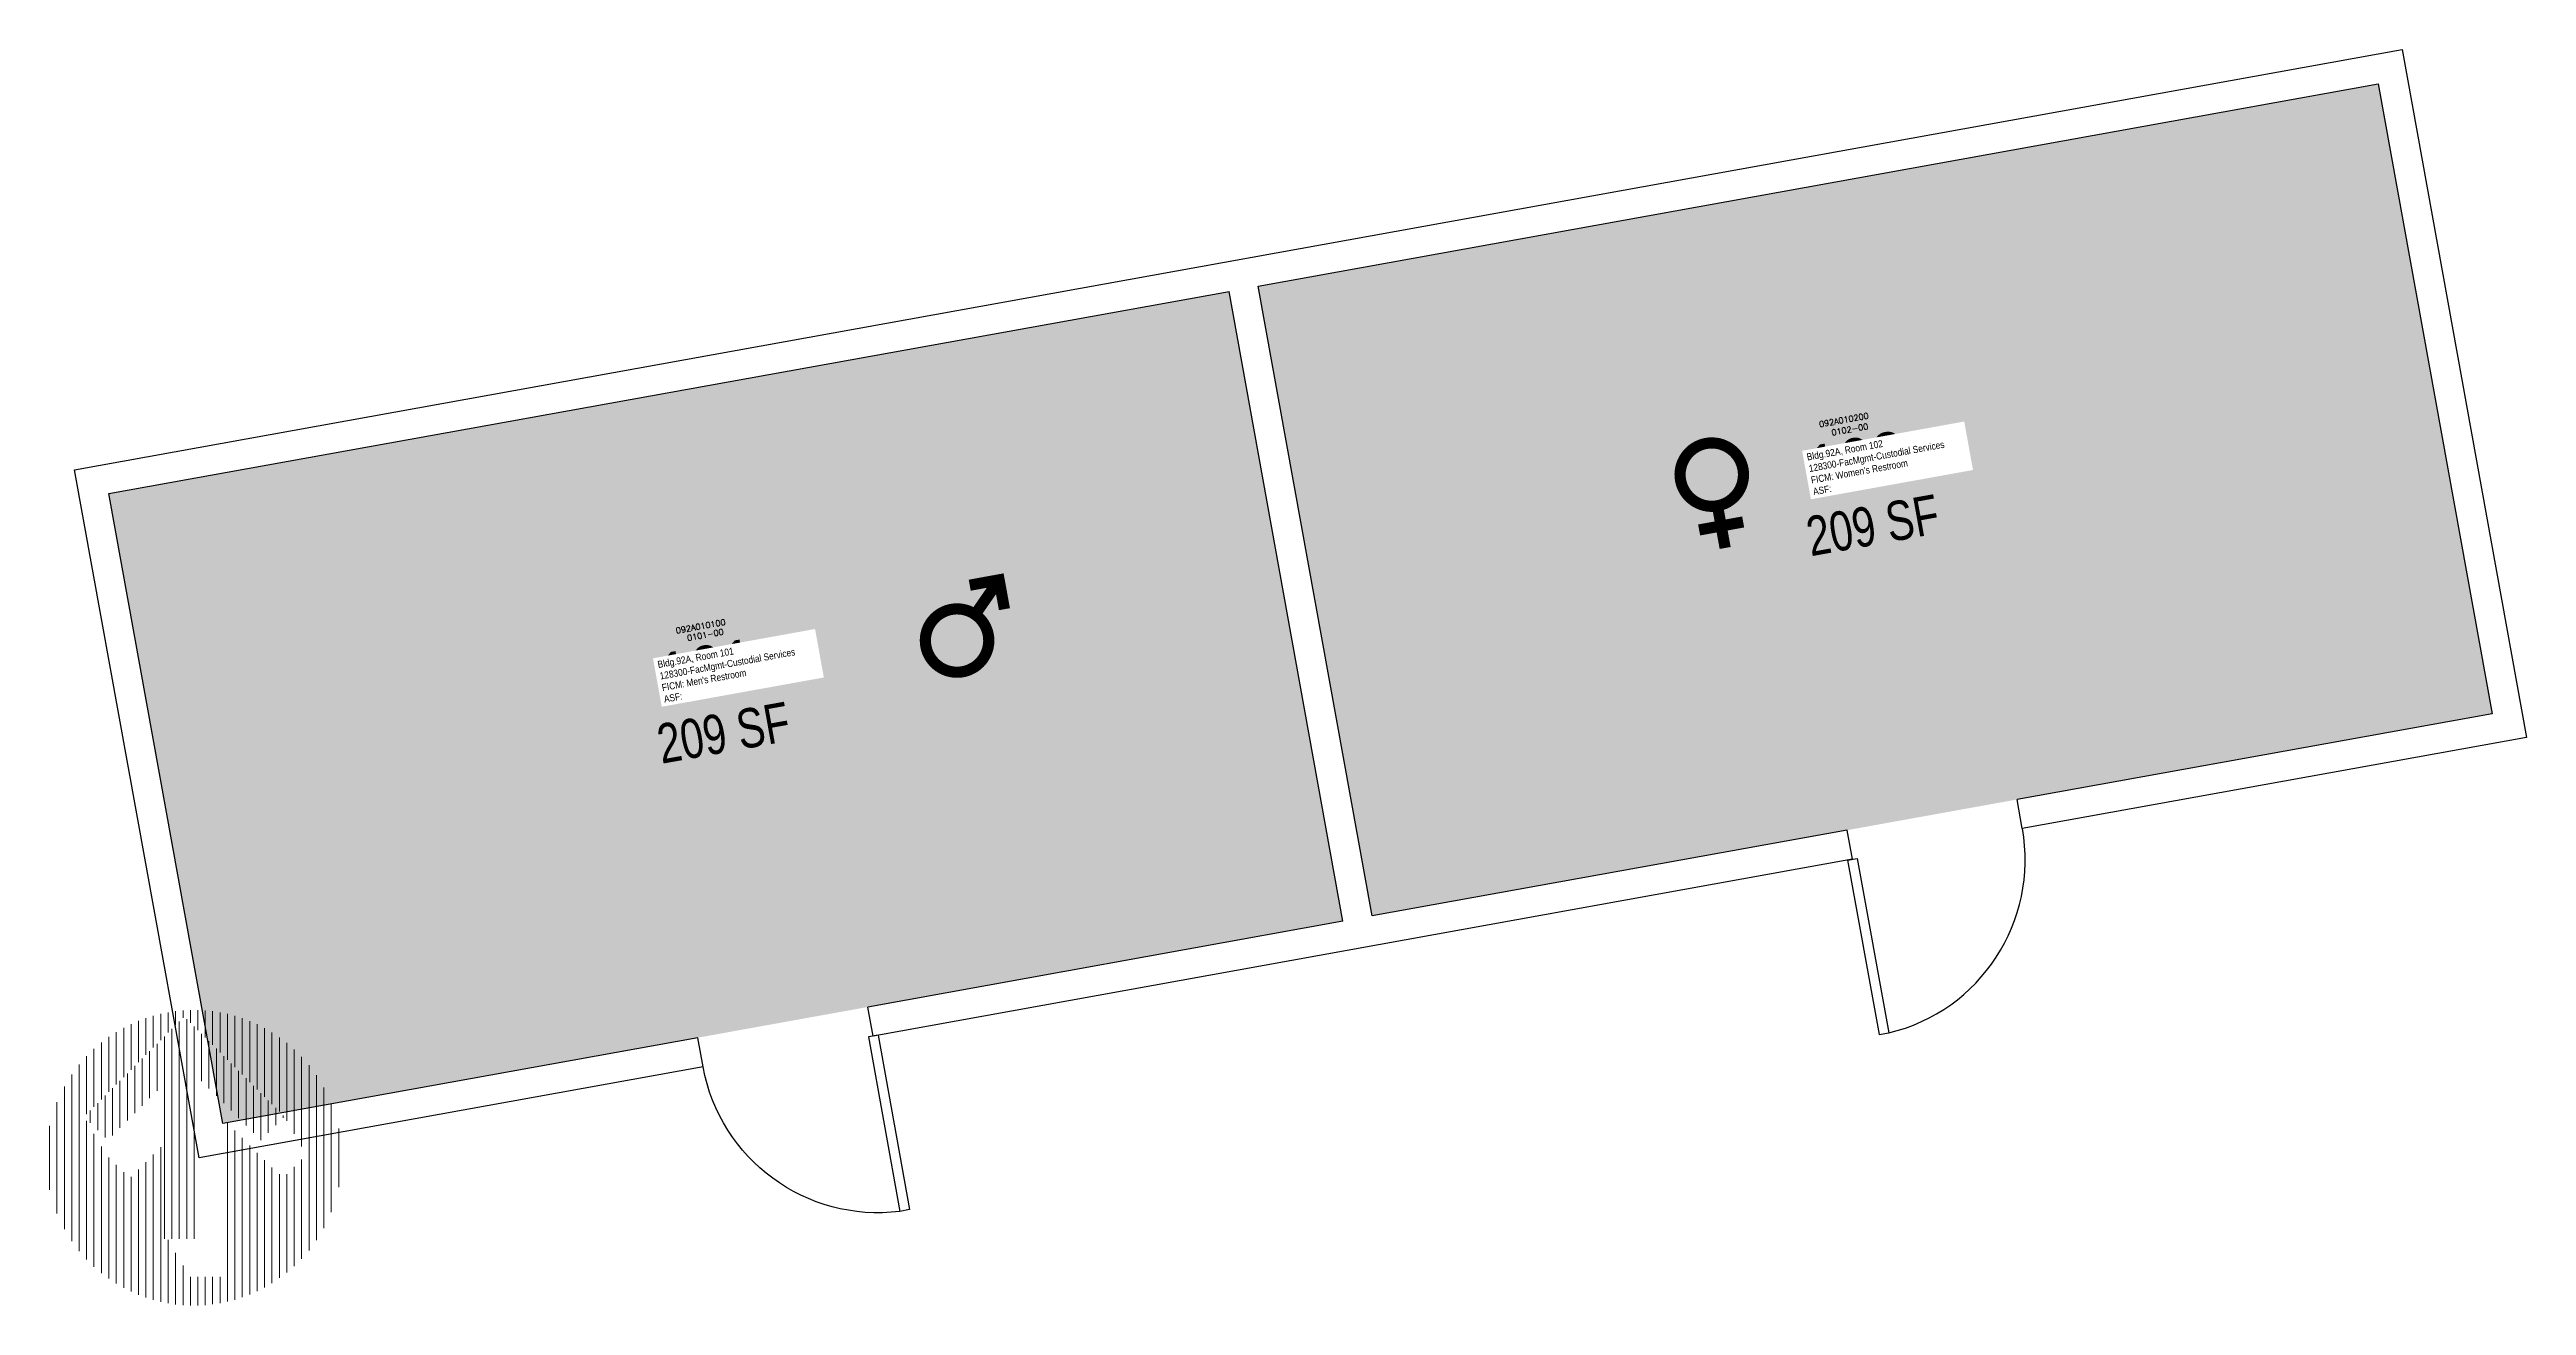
# Model space of a CAD drawing. Header units: inches. Extents: x 69194922 to 69195425, y 27677656 to 27677911.
import ezdxf
from ezdxf.enums import TextEntityAlignment as Align

# ---------------------------------------------------------------- set-up
doc = ezdxf.new("R2010")
doc.units = ezdxf.units.IN
doc.header["$MEASUREMENT"] = 0
for name, color, linetype in [('A-DOOR', 2, 'Continuous'), ('A-IDEN-ICON', 4, 'Continuous'), ('A-IDEN-RNUM', 7, 'Continuous'), ('A-IDEN-SNUM', 4, 'Continuous'), ('A-IDEN-VNUM', 4, 'Continuous'), ('A-WALL', 5, 'Continuous'), ('AREA-TEXT', 3, 'Continuous'), ('Rooms-Category-Color', 7, 'Continuous'), ('Rooms-College-Color', 7, 'Continuous'), ('Rooms-Department-Color', 7, 'Continuous'), ('Rooms-Division-Color', 7, 'Continuous'), ('Rooms-Information', 7, 'Continuous')]:
    doc.layers.add(name, color=color, linetype=linetype)
doc.styles.add('CP_AREA', font='arial.ttf', dxfattribs={"height": 15})
doc.styles.add('CP_ROOMVNUMBER', font='arial.ttf', dxfattribs={"width": 0.85, "height": 0.075})
doc.styles.add('ROOMSNUMBER', font='TXT.SHX', dxfattribs={"height": 1})

# ---------------------------------------------------------------- blocks, each defined once
blk = doc.blocks.new('North Large')
at = {"color": 42, "linetype": 'ByBlock', "lineweight": 15, "true_color": 0xe08e00}
for p, q in [((-0.2099, 0.186), (-0.2099, 0.3191)), ((-0.1911, 0.2048), (-0.1911, 0.33)), ((-0.1723, 0.2236), (-0.1723, 0.3395)), ((-0.1535, 0.2424), (-0.1535, 0.3477)), ((-0.1347, 0.2612), (-0.1347, 0.3547)), ((-0.1159, 0.28), (-0.1159, 0.3606)), ((-0.0971, 0.2988), (-0.0971, 0.3654)), ((-0.0782, 0.3177), (-0.0782, 0.3692)), ((-0.0689, -0.2059), (-0.0689, 0.327)), ((-0.0594, 0.3365), (-0.0594, 0.372)), ((-0.0501, -0.2059), (-0.0501, 0.3458)), ((-0.0406, 0.3553), (-0.0406, 0.3739)), ((-0.0312, -0.2059), (-0.0312, 0.3523)), ((-0.0218, 0.3428), (-0.0218, 0.3748)), ((-0.0124, -0.2059), (-0.0124, 0.3334)), ((-0.003, 0.324), (-0.003, 0.3748)), ((0.0064, 0.1949), (0.0064, 0.3146)), ((0.0158, 0.3052), (0.0158, 0.3738)), ((0.0346, 0.2864), (0.0346, 0.3719)), ((0.0534, 0.2676), (0.0534, 0.369)), ((0.0723, 0.2488), (0.0723, 0.3651)), ((0.0911, 0.23), (0.0911, 0.3602)), ((0.1099, 0.2111), (0.1099, 0.3542)), ((0.1287, 0.1923), (0.1287, 0.3471)), ((0.1475, 0.1735), (0.1475, 0.3388)), ((0.1663, 0.1547), (0.1663, 0.3292)), ((0.1851, 0.1359), (0.1851, 0.3182)), ((-0.2852, 0.1107), (-0.2852, 0.258)), ((-0.2664, 0.1295), (-0.2664, 0.2765)), ((-0.2475, 0.1483), (-0.2475, 0.2926)), ((-0.2287, 0.1672), (-0.2287, 0.3067)), ((-0.1441, 0.1321), (-0.1441, 0.2518)), ((-0.1253, 0.1509), (-0.1253, 0.2706)), ((-0.1065, 0.1697), (-0.1065, 0.2894)), ((-0.0877, -0.2059), (-0.0877, 0.3082)), ((0.0252, 0.1761), (0.0252, 0.2958)), ((0.044, 0.1573), (0.044, 0.277)), ((0.0628, 0.1385), (0.0628, 0.2582)), ((0.2039, 0.1171), (0.2039, 0.3057)), ((0.2227, 0.0937), (0.2227, 0.2915)), ((0.2416, 0.061), (0.2416, 0.2752)), ((0.2604, 0.0283), (0.2604, 0.2565)), ((-0.3228, -0.2116), (-0.3228, 0.2114)), ((-0.304, -0.2368), (-0.304, 0.2366)), ((-0.2005, 0.0756), (-0.2005, 0.1953)), ((-0.1817, 0.0944), (-0.1817, 0.2142)), ((-0.1629, 0.1133), (-0.1629, 0.233)), ((0.0816, 0.1197), (0.0816, 0.2394)), ((0.1004, 0.1009), (0.1004, 0.2206)), ((0.1193, 0.0821), (0.1193, 0.2018)), ((0.2792, -0.235), (0.2792, 0.2348)), ((0.298, -0.2095), (0.298, 0.2093)), ((-0.3604, -0.1415), (-0.3604, 0.1414)), ((-0.3416, -0.181), (-0.3416, 0.1808)), ((-0.257, 0.0701), (-0.257, 0.1389)), ((-0.2382, 0.0513), (-0.2382, 0.1577)), ((-0.2194, 0.0568), (-0.2194, 0.1765)), ((0.1381, 0.0632), (0.1381, 0.183)), ((0.1569, 0.0449), (0.1569, 0.1641)), ((0.1757, 0.0637), (0.1757, 0.1453)), ((0.1945, 0.0825), (0.1945, 0.1265)), ((0.3168, -0.1783), (0.3168, 0.1782)), ((0.3356, -0.138), (0.3356, 0.1378)), ((-0.3792, -0.0813), (-0.3792, 0.0811)), ((-0.2852, -0.2582), (-0.2852, 0.0937)), ((-0.2758, 0.0889), (-0.2758, 0.1201)), ((0.0723, -0.3652), (0.0723, 0.088)), ((0.0911, -0.3603), (0.0911, 0.0692)), ((0.2133, 0.1013), (0.2133, 0.1077)), ((0.3544, -0.0745), (0.3544, 0.0743)), ((-0.2664, -0.2767), (-0.2664, 0.061)), ((-0.2475, -0.2928), (-0.2475, 0.0283)), ((-0.2287, -0.3069), (-0.2287, 0.0008)), ((-0.1159, -0.3607), (-0.1159, 0.0079)), ((-0.0971, -0.3656), (-0.0971, 0.0268)), ((0.1099, -0.3543), (0.1099, 0.0504)), ((0.1287, -0.3472), (0.1287, 0.0315)), ((0.1475, -0.3389), (0.1475, 0.0127)), ((-0.2099, -0.3193), (-0.2099, -0.018)), ((-0.1911, -0.3302), (-0.1911, -0.0369)), ((-0.1723, -0.3396), (-0.1723, -0.0485)), ((-0.1535, -0.3478), (-0.1535, -0.0297)), ((-0.1347, -0.3548), (-0.1347, -0.0109)), ((0.1663, -0.3294), (0.1663, -0.0061)), ((0.1851, -0.3184), (0.1851, -0.0249)), ((0.204, -0.3044), (0.204, -0.0416)), ((0.2227, -0.2916), (0.2227, -0.0416)), ((0.2416, -0.2753), (0.2416, -0.0228)), ((0.2604, -0.2567), (0.2604, -0.004)), ((-0.0782, -0.3694), (-0.0782, -0.2085)), ((-0.0594, -0.3722), (-0.0594, -0.2412)), ((-0.0406, -0.3741), (-0.0406, -0.2739)), ((-0.0218, -0.375), (-0.0218, -0.3026)), ((-0.003, -0.3749), (-0.003, -0.3026)), ((0.0158, -0.374), (0.0158, -0.3026)), ((0.0346, -0.372), (0.0346, -0.3026)), ((0.0534, -0.3691), (0.0534, -0.3026))]:
    blk.add_line(p, q, dxfattribs=at)
blk = doc.blocks.new('Single-Flush_VDTA - 3_-0_ x 8_-0_-4643390-Dependent - LEVEL 2A')
at = {"layer": 'A-DOOR'}
for p, q in [((16, 4.25), (16, 40.26)), ((18, 40.26), (16, 40.26)), ((18, 4.25), (18, 40.26)), ((18, 4.25), (16, 4.25))]:
    blk.add_line(p, q, dxfattribs=at)
at = {"layer": 'A-DOOR', "lineweight": 25}
blk.add_arc((18, 4.25), 36.07, 93.1789, 180, dxfattribs=at)
blk = doc.blocks.new('CPWOMEN')
at = {"const_width": 0.015}
blk.add_lwpolyline([(-0.0375, 0, 1), (0.0475, 0, 1)], format="xyb", close=True, dxfattribs=at)
for points in [[(0.005, -0.04), (0.005, -0.1)], [(-0.025, -0.07), (0.035, -0.07)]]:
    blk.add_lwpolyline(points, dxfattribs=at)
blk = doc.blocks.new('CPMEN')
at = {"const_width": 0.015}
for points in [[(0.055, 0.01), (0.055, 0.05), (0.015, 0.05)], [(0.0151, 0.0101), (0.055, 0.05)]]:
    blk.add_lwpolyline(points, dxfattribs=at)
blk.add_lwpolyline([(-0.0575, -0.02, 1), (0.0275, -0.02, 1)], format="xyb", close=True, dxfattribs=at)

msp = doc.modelspace()

# ---------------------------------------------------------------- hatches: boundary and pattern name
at = {"layer": 'Rooms-Category-Color', "true_color": 0xadadad}
for points in [[(69195394.68, 27677903.91), (69195167.36, 27677862.84), (69195190.47, 27677734.91), (69195417.79, 27677775.99)], [(69194934.13, 27677820.69), (69195161.45, 27677861.77), (69195184.57, 27677733.85), (69194957.25, 27677692.77)]]:
    msp.add_hatch(color=253, dxfattribs=at).paths.add_polyline_path(points)
at = {"layer": 'Rooms-College-Color', "true_color": 0xadadad}
for points in [[(69195394.68, 27677903.91), (69195167.36, 27677862.84), (69195190.47, 27677734.91), (69195417.79, 27677775.99)], [(69194934.13, 27677820.69), (69195161.45, 27677861.77), (69195184.57, 27677733.85), (69194957.25, 27677692.77)]]:
    msp.add_hatch(color=253, dxfattribs=at).paths.add_polyline_path(points)
at = {"layer": 'Rooms-Department-Color', "true_color": 0xacacac}
for points in [[(69195394.68, 27677903.91), (69195167.36, 27677862.84), (69195190.47, 27677734.91), (69195417.79, 27677775.99)], [(69194934.13, 27677820.69), (69195161.45, 27677861.77), (69195184.57, 27677733.85), (69194957.25, 27677692.77)]]:
    msp.add_hatch(color=253, dxfattribs=at).paths.add_polyline_path(points)
at = {"layer": 'Rooms-Division-Color', "true_color": 0xadadad}
for points in [[(69195394.68, 27677903.91), (69195167.36, 27677862.84), (69195190.47, 27677734.91), (69195417.79, 27677775.99)], [(69194934.13, 27677820.69), (69195161.45, 27677861.77), (69195184.57, 27677733.85), (69194957.25, 27677692.77)]]:
    msp.add_hatch(color=253, dxfattribs=at).paths.add_polyline_path(points)

# ---------------------------------------------------------------- linework, layer by layer
at = {"layer": 'A-WALL'}
for p, q in [((69195184.57, 27677733.85), (69195161.45, 27677861.77)), ((69195190.47, 27677734.91), (69195167.36, 27677862.84)), ((69195322.45, 27677752.66), (69195321.39, 27677758.57)), ((69195287.95, 27677746.43), (69195286.88, 27677752.33)), ((69195089.23, 27677710.52), (69195088.16, 27677716.42)), ((69195054.72, 27677704.28), (69195053.66, 27677710.19))]:
    msp.add_line(p, q, dxfattribs=at)
for points in [[(69195054.72, 27677704.28), (69194952.41, 27677685.8), (69194927.16, 27677825.53), (69195399.51, 27677910.88), (69195424.76, 27677771.15), (69195322.45, 27677752.66)], [(69195167.36, 27677862.84), (69195394.68, 27677903.91), (69195417.79, 27677775.99), (69195321.39, 27677758.57)], [(69195053.66, 27677710.19), (69194957.25, 27677692.77), (69194934.13, 27677820.69), (69195161.45, 27677861.77)], [(69195286.88, 27677752.33), (69195190.47, 27677734.91)], [(69195287.95, 27677746.43), (69195089.23, 27677710.52)], [(69195184.57, 27677733.85), (69195088.16, 27677716.42)]]:
    msp.add_lwpolyline(points, dxfattribs=at)

# ---------------------------------------------------------------- block references
at = {"layer": 'A-DOOR', "lineweight": -3, "rotation": 190.2430110225419}
msp.add_blockref('Single-Flush_VDTA - 3_-0_ x 8_-0_-4643390-Dependent - LEVEL 2A', (69195303.92, 27677753.63), dxfattribs=at)
at = {"layer": 'A-DOOR', "lineweight": -3, "xscale": -1, "rotation": 190.2430110225421}
msp.add_blockref('Single-Flush_VDTA - 3_-0_ x 8_-0_-4643390-Dependent - LEVEL 2A', (69195071.75, 27677711.68), dxfattribs=at)
at = {"layer": 'A-IDEN-ICON', "xscale": 151.4247050347729, "yscale": 151.4247050347729, "zscale": 151.4247050347729, "rotation": 10.33483199091519}
for name, p in [('CPWOMEN', (69195258.68, 27677824.41)), ('CPMEN', (69195107.95, 27677794.23))]:
    msp.add_blockref(name, p, dxfattribs=at)
at = {"layer": 'Defpoints', "xscale": 79.99999999999997, "yscale": 79.99999999999997, "zscale": 79.99999999999997}
msp.add_blockref('North Large', (69194952.41, 27677685.8), dxfattribs=at)

# ---------------------------------------------------------------- texts
at = {"layer": 'A-IDEN-RNUM', "style": 'ROOMSNUMBER'}
for s, p in [('0102-00', (69195287.44, 27677833.73)), ('0101-00', (69195055.17, 27677792.01))]:
    msp.add_text(s, height=1.2, rotation=10.243, dxfattribs=at).set_placement(p, align=Align.MIDDLE)
at = {"layer": 'A-IDEN-SNUM', "style": 'ROOMSNUMBER'}
for s, p in [('092A010200', (69195286.22, 27677835.65)), ('092A010100', (69195054.22, 27677793.74))]:
    msp.add_text(s, height=1.2, rotation=10.243, dxfattribs=at).set_placement(p, align=Align.MIDDLE)
at = {"layer": 'A-IDEN-VNUM', "style": 'CP_ROOMVNUMBER', "width": 0.85}
for s, p in [('102', (69195288.99, 27677826.97)), ('101', (69195055.77, 27677784.83))]:
    msp.add_text(s, height=10, rotation=10.243, dxfattribs=at).set_placement(p, align=Align.MIDDLE)
at = {"layer": 'AREA-TEXT', "style": 'CP_AREA', "width": 0.75}
for p in [(69195292.09, 27677814.28), (69195058.87, 27677772.14)]:
    msp.add_text('209 SF', height=8, rotation=10.243, dxfattribs=at).set_placement(p, align=Align.MIDDLE_CENTER)

# ---------------------------------------------------------------- next in the draw order: texts
at = {"layer": 'Rooms-Information', "char_height": 1.4286, "width": 32, "attachment_point": 7, "rotation": 10.243, "style": 'CP_ROOMVNUMBER', "bg_fill": 3, "box_fill_scale": 1.5, "bg_fill_color": 256, "bg_fill_true_color": 13158600, "bg_fill_transparency": 0}
for s, insert in [("Bldg.92A, Room 102^M^J128300-FacMgmt-Custodial Services^M^JFICM: Women's Restroom^M^JASF: ", (69195280.12, 27677820.35)), ("Bldg.92A, Room 101^M^J128300-FacMgmt-Custodial Services^M^JFICM: Men's Restroom^M^JASF: ", (69195046.9, 27677778.21))]:
    msp.add_mtext(s, dxfattribs=dict(at, insert=insert))

doc.saveas('drawing.dxf')
